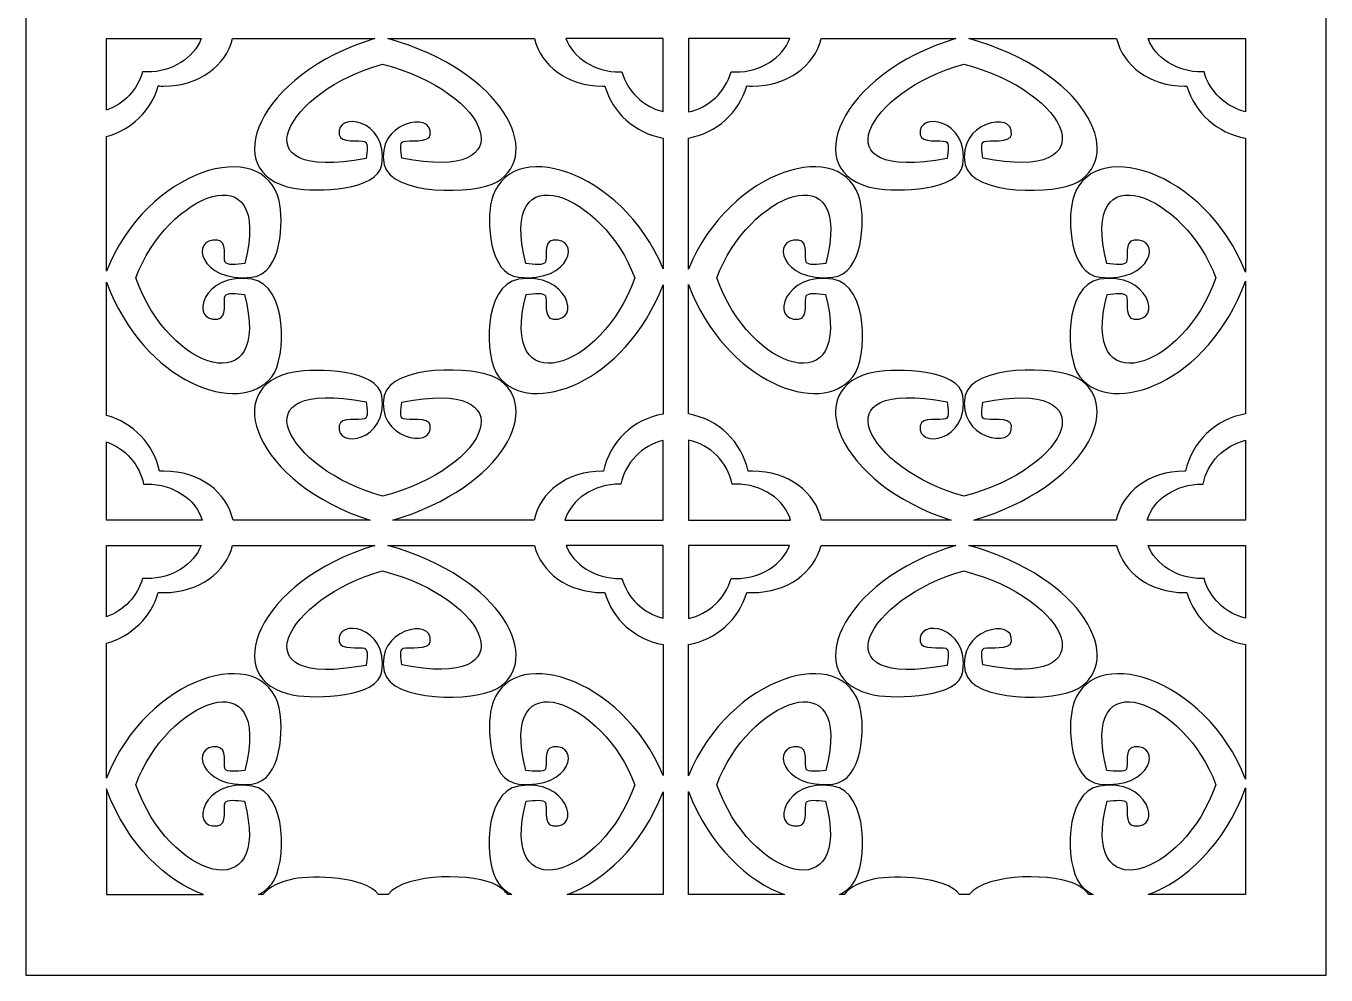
# Model space of a CAD drawing. Header units: centimetres. Extents: x 8.9 to 14.9, y -9 to 9.
# Drawn here: x 8.92 to 14.9, y -9 to -4.63 of the extents above; entities that cross this region are included whole.
import ezdxf

# ---------------------------------------------------------------- set-up
doc = ezdxf.new("R2010")
doc.units = ezdxf.units.CM
doc.header["$MEASUREMENT"] = 0
doc.layers.add('layer 1', color=7, linetype='Continuous')

msp = doc.modelspace()

# ---------------------------------------------------------------- linework, layer by layer
at = {"layer": 'layer 1', "color": 250, "lineweight": 30}
for points, knots in [([(8.91867, 9.00078), (8.91867, 9.00078), (14.89845, 9.00078), (14.89845, 9.00078), (14.89845, 9.00078), (14.89845, 9.00078), (14.89845, -9.00021), (14.89845, -9.00021), (14.89845, -9.00021), (14.89845, -9.00021), (8.91867, -9.00021), (8.91867, -9.00021), (8.91867, -9.00021), (8.91867, -9.00021), (8.91867, 9.00078), (8.91867, 9.00078)], [0, 0, 0, 0, 0.2, 0.2, 0.2, 0.2, 0.4, 0.4, 0.4, 0.4, 0.6, 0.6, 0.6, 0.6, 1, 1, 1, 1]), ([(9.5328, -6.68251), (9.53956, -6.68219), (9.54641, -6.68195), (9.55332, -6.68195), (9.55332, -6.68195), (9.71788, -6.68195), (9.84339, -6.77944), (9.87094, -6.90787), (9.87094, -6.90787), (9.87094, -6.90787), (10.50131, -6.90787), (10.50131, -6.90787), (10.50131, -6.90787), (9.97714, -6.74075), (9.80204, -6.2896), (10.15096, -6.22645), (10.15096, -6.22645), (10.25231, -6.20809), (10.53904, -6.21419), (10.55577, -6.33527), (10.55577, -6.33527), (10.58503, -6.54684), (10.34308, -6.58258), (10.35889, -6.47243), (10.35889, -6.47243), (10.36483, -6.43125), (10.45273, -6.45016), (10.4764, -6.44157), (10.4764, -6.44157), (10.494, -6.43518), (10.48768, -6.3965), (10.48324, -6.36306), (10.48324, -6.36306), (9.87617, -6.24945), (10.11691, -6.67723), (10.55913, -6.79739), (10.55913, -6.79739), (11.05612, -6.66956), (11.2271, -6.25031), (10.6468, -6.36488), (10.6468, -6.36488), (10.64243, -6.39794), (10.63668, -6.43534), (10.65396, -6.44157), (10.65396, -6.44157), (10.67759, -6.45016), (10.77258, -6.43125), (10.7785, -6.47243), (10.7785, -6.47243), (10.79488, -6.58722), (10.52307, -6.53001), (10.5667, -6.33399), (10.5667, -6.33399), (10.59794, -6.19397), (10.98122, -6.19483), (11.08532, -6.25631), (11.08532, -6.25631), (11.29622, -6.38082), (11.12438, -6.75324), (10.60633, -6.90787), (10.60633, -6.90787), (10.60633, -6.90787), (11.25568, -6.90787), (11.25568, -6.90787), (11.25568, -6.90787), (11.28264, -6.77944), (11.4057, -6.68195), (11.57032, -6.68195), (11.57032, -6.68195), (11.57196, -6.68195), (11.57359, -6.68197), (11.57518, -6.68202), (11.57518, -6.68202), (11.60292, -6.54805), (11.71222, -6.44281), (11.84936, -6.41927), (11.84936, -6.41927), (11.84936, -6.41927), (11.84936, -5.82524), (11.84936, -5.82524), (11.84936, -5.82524), (11.67296, -6.28078), (11.23853, -6.43266), (11.09394, -6.24877), (11.09394, -6.24877), (11.02306, -6.15864), (11.02198, -5.82652), (11.18369, -5.79947), (11.18369, -5.79947), (11.40989, -5.76169), (11.47588, -5.99715), (11.34343, -5.98294), (11.34343, -5.98294), (11.29587, -5.97783), (11.31772, -5.89558), (11.30785, -5.87511), (11.30785, -5.87511), (11.30059, -5.86013), (11.25744, -5.86511), (11.21931, -5.86891), (11.21931, -5.86891), (11.08704, -6.37162), (11.57097, -6.22351), (11.7185, -5.79295), (11.7185, -5.79295), (11.57978, -5.4098), (11.08608, -5.20126), (11.21717, -5.72716), (11.21717, -5.72716), (11.25581, -5.73105), (11.30046, -5.73649), (11.30785, -5.72125), (11.30785, -5.72125), (11.31772, -5.70074), (11.29587, -5.62456), (11.34343, -5.61948), (11.34343, -5.61948), (11.47055, -5.60575), (11.42935, -5.81541), (11.1851, -5.79005), (11.1851, -5.79005), (11.04536, -5.77554), (11.03836, -5.52711), (11.05951, -5.43928), (11.05951, -5.43928), (11.13278, -5.13523), (11.65919, -5.2905), (11.84936, -5.75095), (11.84936, -5.75095), (11.84936, -5.75095), (11.84936, -5.14957), (11.84936, -5.14957), (11.84936, -5.14957), (11.72039, -5.12741), (11.61612, -5.03295), (11.58106, -4.91039), (11.58106, -4.91039), (11.5775, -4.91046), (11.57391, -4.91058), (11.57032, -4.91058), (11.57032, -4.91058), (11.40893, -4.91058), (11.28748, -4.81686), (11.25737, -4.69222), (11.25737, -4.69222), (11.25737, -4.69222), (10.58258, -4.69222), (10.58258, -4.69222), (10.58258, -4.69222), (11.11911, -4.84237), (11.29941, -5.22435), (11.08532, -5.35074), (11.08532, -5.35074), (10.98122, -5.41222), (10.59794, -5.41309), (10.5667, -5.27299), (10.5667, -5.27299), (10.52307, -5.07704), (10.79488, -5.01983), (10.7785, -5.13463), (10.7785, -5.13463), (10.77258, -5.1758), (10.67759, -5.15689), (10.65396, -5.16549), (10.65396, -5.16549), (10.63668, -5.17171), (10.64243, -5.20911), (10.6468, -5.24217), (10.6468, -5.24217), (11.2271, -5.35674), (11.05612, -4.93749), (10.55913, -4.80966), (10.55913, -4.80966), (10.11691, -4.92982), (9.87617, -5.35754), (10.48324, -5.24399), (10.48324, -5.24399), (10.48768, -5.21052), (10.494, -5.17184), (10.4764, -5.16549), (10.4764, -5.16549), (10.45273, -5.15689), (10.36483, -5.1758), (10.35889, -5.13463), (10.35889, -5.13463), (10.34308, -5.02447), (10.58503, -5.06021), (10.55577, -5.27178), (10.55577, -5.27178), (10.53904, -5.39287), (10.25231, -5.39897), (10.15096, -5.3806), (10.15096, -5.3806), (9.79712, -5.31656), (9.98212, -4.85349), (10.52358, -4.69222), (10.52358, -4.69222), (10.52358, -4.69222), (9.86921, -4.69222), (9.86921, -4.69222), (9.86921, -4.69222), (9.83846, -4.81686), (9.71465, -4.91058), (9.55332, -4.91058), (9.55332, -4.91058), (9.54449, -4.91058), (9.53568, -4.91029), (9.527, -4.90973), (9.527, -4.90973), (9.49488, -5.02293), (9.40372, -5.11228), (9.28855, -5.143), (9.28855, -5.143), (9.28855, -5.143), (9.28855, -5.76268), (9.28855, -5.76268), (9.28855, -5.76268), (9.47453, -5.29316), (10.00932, -5.13262), (10.08321, -5.43928), (10.08321, -5.43928), (10.10442, -5.52711), (10.09736, -5.77554), (9.95762, -5.79002), (9.95762, -5.79002), (9.71338, -5.81541), (9.67217, -5.60575), (9.79929, -5.61948), (9.79929, -5.61948), (9.84685, -5.62456), (9.82501, -5.70074), (9.83487, -5.72125), (9.83487, -5.72125), (9.84228, -5.73649), (9.88694, -5.73105), (9.92556, -5.72719), (9.92556, -5.72719), (10.05667, -5.20126), (9.5629, -5.4098), (9.42421, -5.79295), (9.42421, -5.79295), (9.57175, -6.22351), (10.05568, -6.37162), (9.92342, -5.86891), (9.92342, -5.86891), (9.88528, -5.86511), (9.84212, -5.86013), (9.83487, -5.87511), (9.83487, -5.87511), (9.82501, -5.89558), (9.84685, -5.97786), (9.79929, -5.98294), (9.79929, -5.98294), (9.66684, -5.99715), (9.73283, -5.76169), (9.95906, -5.79947), (9.95906, -5.79947), (10.12075, -5.82652), (10.11975, -6.15861), (10.04878, -6.24877), (10.04878, -6.24877), (9.9028, -6.43435), (9.46176, -6.27805), (9.28855, -5.81279), (9.28855, -5.81279), (9.28855, -5.81279), (9.28855, -6.42582), (9.28855, -6.42582), (9.28855, -6.42582), (9.41158, -6.4586), (9.50729, -6.55825), (9.5328, -6.68251)], [0, 0, 0, 0, 0.0144928, 0.0144928, 0.0144928, 0.0144928, 0.0289855, 0.0289855, 0.0289855, 0.0289855, 0.0434783, 0.0434783, 0.0434783, 0.0434783, 0.057971, 0.057971, 0.057971, 0.057971, 0.0724638, 0.0724638, 0.0724638, 0.0724638, 0.0869565, 0.0869565, 0.0869565, 0.0869565, 0.1014493, 0.1014493, 0.1014493, 0.1014493, 0.115942, 0.115942, 0.115942, 0.115942, 0.1304348, 0.1304348, 0.1304348, 0.1304348, 0.1449275, 0.1449275, 0.1449275, 0.1449275, 0.1594203, 0.1594203, 0.1594203, 0.1594203, 0.173913, 0.173913, 0.173913, 0.173913, 0.1884058, 0.1884058, 0.1884058, 0.1884058, 0.2028986, 0.2028986, 0.2028986, 0.2028986, 0.2173913, 0.2173913, 0.2173913, 0.2173913, 0.2318841, 0.2318841, 0.2318841, 0.2318841, 0.2463768, 0.2463768, 0.2463768, 0.2463768, 0.2608696, 0.2608696, 0.2608696, 0.2608696, 0.2753623, 0.2753623, 0.2753623, 0.2753623, 0.2898551, 0.2898551, 0.2898551, 0.2898551, 0.3043478, 0.3043478, 0.3043478, 0.3043478, 0.3188406, 0.3188406, 0.3188406, 0.3188406, 0.3333333, 0.3333333, 0.3333333, 0.3333333, 0.3478261, 0.3478261, 0.3478261, 0.3478261, 0.3623188, 0.3623188, 0.3623188, 0.3623188, 0.3768116, 0.3768116, 0.3768116, 0.3768116, 0.3913043, 0.3913043, 0.3913043, 0.3913043, 0.4057971, 0.4057971, 0.4057971, 0.4057971, 0.4202899, 0.4202899, 0.4202899, 0.4202899, 0.4347826, 0.4347826, 0.4347826, 0.4347826, 0.4492754, 0.4492754, 0.4492754, 0.4492754, 0.4637681, 0.4637681, 0.4637681, 0.4637681, 0.4782609, 0.4782609, 0.4782609, 0.4782609, 0.4927536, 0.4927536, 0.4927536, 0.4927536, 0.5072464, 0.5072464, 0.5072464, 0.5072464, 0.5217391, 0.5217391, 0.5217391, 0.5217391, 0.5362319, 0.5362319, 0.5362319, 0.5362319, 0.5507246, 0.5507246, 0.5507246, 0.5507246, 0.5652174, 0.5652174, 0.5652174, 0.5652174, 0.5797101, 0.5797101, 0.5797101, 0.5797101, 0.5942029, 0.5942029, 0.5942029, 0.5942029, 0.6086957, 0.6086957, 0.6086957, 0.6086957, 0.6231884, 0.6231884, 0.6231884, 0.6231884, 0.6376812, 0.6376812, 0.6376812, 0.6376812, 0.6521739, 0.6521739, 0.6521739, 0.6521739, 0.6666667, 0.6666667, 0.6666667, 0.6666667, 0.6811594, 0.6811594, 0.6811594, 0.6811594, 0.6956522, 0.6956522, 0.6956522, 0.6956522, 0.7101449, 0.7101449, 0.7101449, 0.7101449, 0.7246377, 0.7246377, 0.7246377, 0.7246377, 0.7391304, 0.7391304, 0.7391304, 0.7391304, 0.7536232, 0.7536232, 0.7536232, 0.7536232, 0.7681159, 0.7681159, 0.7681159, 0.7681159, 0.7826087, 0.7826087, 0.7826087, 0.7826087, 0.7971014, 0.7971014, 0.7971014, 0.7971014, 0.8115942, 0.8115942, 0.8115942, 0.8115942, 0.826087, 0.826087, 0.826087, 0.826087, 0.8405797, 0.8405797, 0.8405797, 0.8405797, 0.8550725, 0.8550725, 0.8550725, 0.8550725, 0.8695652, 0.8695652, 0.8695652, 0.8695652, 0.884058, 0.884058, 0.884058, 0.884058, 0.8985507, 0.8985507, 0.8985507, 0.8985507, 0.9130435, 0.9130435, 0.9130435, 0.9130435, 0.9275362, 0.9275362, 0.9275362, 0.9275362, 0.942029, 0.942029, 0.942029, 0.942029, 0.9565217, 0.9565217, 0.9565217, 0.9565217, 0.9710145, 0.9710145, 0.9710145, 0.9710145, 1, 1, 1, 1]), ([(9.28855, -5.02139), (9.36908, -4.99364), (9.43191, -4.92752), (9.45502, -4.84516), (9.45502, -4.84516), (9.46169, -4.8456), (9.46847, -4.84583), (9.47525, -4.84583), (9.47525, -4.84583), (9.59234, -4.84583), (9.69183, -4.78096), (9.72465, -4.69222), (9.72465, -4.69222), (9.72465, -4.69222), (9.28855, -4.69222), (9.28855, -4.69222), (9.28855, -4.69222), (9.28855, -4.69222), (9.28855, -5.02139), (9.28855, -5.02139)], [0, 0, 0, 0, 0.1666667, 0.1666667, 0.1666667, 0.1666667, 0.3333333, 0.3333333, 0.3333333, 0.3333333, 0.5, 0.5, 0.5, 0.5, 0.6666667, 0.6666667, 0.6666667, 0.6666667, 1, 1, 1, 1]), ([(11.84936, -5.02819), (11.75798, -5.00598), (11.68523, -4.93555), (11.6598, -4.84567), (11.6598, -4.84567), (11.65706, -4.84574), (11.6543, -4.84583), (11.65153, -4.84583), (11.65153, -4.84583), (11.53441, -4.84583), (11.43491, -4.78096), (11.40208, -4.69222), (11.40208, -4.69222), (11.40208, -4.69222), (11.84936, -4.69222), (11.84936, -4.69222), (11.84936, -4.69222), (11.84936, -4.69222), (11.84936, -5.02819), (11.84936, -5.02819)], [0, 0, 0, 0, 0.1666667, 0.1666667, 0.1666667, 0.1666667, 0.3333333, 0.3333333, 0.3333333, 0.3333333, 0.5, 0.5, 0.5, 0.5, 0.6666667, 0.6666667, 0.6666667, 0.6666667, 1, 1, 1, 1]), ([(14.52857, -5.14983), (14.3989, -5.12815), (14.29396, -5.03342), (14.25876, -4.91039), (14.25876, -4.91039), (14.2552, -4.91046), (14.25161, -4.91058), (14.24803, -4.91058), (14.24803, -4.91058), (14.08663, -4.91058), (13.96518, -4.81686), (13.93508, -4.69222), (13.93508, -4.69222), (13.93508, -4.69222), (13.25526, -4.69222), (13.25526, -4.69222), (13.25526, -4.69222), (13.7918, -4.84237), (13.9721, -5.22435), (13.758, -5.35074), (13.758, -5.35074), (13.65391, -5.41222), (13.27062, -5.41309), (13.23939, -5.27299), (13.23939, -5.27299), (13.19575, -5.07704), (13.46757, -5.01983), (13.45118, -5.13463), (13.45118, -5.13463), (13.44527, -5.1758), (13.35028, -5.15689), (13.32664, -5.16549), (13.32664, -5.16549), (13.30937, -5.17171), (13.31512, -5.20911), (13.31949, -5.24217), (13.31949, -5.24217), (13.89978, -5.35674), (13.72881, -4.93749), (13.23182, -4.80966), (13.23182, -4.80966), (12.7896, -4.92982), (12.54886, -5.35754), (13.15592, -5.24399), (13.15592, -5.24399), (13.16036, -5.21052), (13.16669, -5.17184), (13.14909, -5.16549), (13.14909, -5.16549), (13.12542, -5.15689), (13.03752, -5.1758), (13.03158, -5.13463), (13.03158, -5.13463), (13.01577, -5.02447), (13.25772, -5.06021), (13.22846, -5.27178), (13.22846, -5.27178), (13.21172, -5.39287), (12.92499, -5.39897), (12.82365, -5.3806), (12.82365, -5.3806), (12.46981, -5.31656), (12.65481, -4.85349), (13.19626, -4.69222), (13.19626, -4.69222), (13.19626, -4.69222), (12.57634, -4.69222), (12.57634, -4.69222), (12.57634, -4.69222), (12.54559, -4.81686), (12.42179, -4.91058), (12.26045, -4.91058), (12.26045, -4.91058), (12.25162, -4.91058), (12.24282, -4.91029), (12.23413, -4.90973), (12.23413, -4.90973), (12.19925, -5.0327), (12.0947, -5.12753), (11.96537, -5.14962), (11.96537, -5.14962), (11.96537, -5.14962), (11.96537, -5.75236), (11.96537, -5.75236), (11.96537, -5.75236), (12.15504, -5.29082), (12.68257, -5.13488), (12.7559, -5.43928), (12.7559, -5.43928), (12.77711, -5.52711), (12.77005, -5.77554), (12.63031, -5.79002), (12.63031, -5.79002), (12.38606, -5.81541), (12.34486, -5.60575), (12.47198, -5.61948), (12.47198, -5.61948), (12.51954, -5.62456), (12.49769, -5.70074), (12.50756, -5.72125), (12.50756, -5.72125), (12.51497, -5.73649), (12.55963, -5.73105), (12.59824, -5.72719), (12.59824, -5.72719), (12.72936, -5.20126), (12.23559, -5.4098), (12.0969, -5.79295), (12.0969, -5.79295), (12.24443, -6.22351), (12.72836, -6.37162), (12.5961, -5.86891), (12.5961, -5.86891), (12.55797, -5.86511), (12.51481, -5.86013), (12.50756, -5.87511), (12.50756, -5.87511), (12.49769, -5.89558), (12.51954, -5.97786), (12.47198, -5.98294), (12.47198, -5.98294), (12.33952, -5.99715), (12.40551, -5.76169), (12.63174, -5.79947), (12.63174, -5.79947), (12.79343, -5.82652), (12.79244, -6.15861), (12.72147, -6.24877), (12.72147, -6.24877), (12.57665, -6.43288), (12.1414, -6.28043), (11.96537, -5.82374), (11.96537, -5.82374), (11.96537, -5.82374), (11.96537, -6.41922), (11.96537, -6.41922), (11.96537, -6.41922), (12.10281, -6.44268), (12.21236, -6.54822), (12.23994, -6.68251), (12.23994, -6.68251), (12.24669, -6.68219), (12.25355, -6.68195), (12.26045, -6.68195), (12.26045, -6.68195), (12.42501, -6.68195), (12.55053, -6.77944), (12.57807, -6.90787), (12.57807, -6.90787), (12.57807, -6.90787), (13.174, -6.90787), (13.174, -6.90787), (13.174, -6.90787), (12.64983, -6.74075), (12.47473, -6.2896), (12.82365, -6.22645), (12.82365, -6.22645), (12.92499, -6.20809), (13.21172, -6.21419), (13.22846, -6.33527), (13.22846, -6.33527), (13.25772, -6.54684), (13.01577, -6.58258), (13.03158, -6.47243), (13.03158, -6.47243), (13.03752, -6.43125), (13.12542, -6.45016), (13.14909, -6.44157), (13.14909, -6.44157), (13.16669, -6.43518), (13.16036, -6.3965), (13.15592, -6.36306), (13.15592, -6.36306), (12.54886, -6.24945), (12.7896, -6.67723), (13.23182, -6.79739), (13.23182, -6.79739), (13.72881, -6.66956), (13.89978, -6.25031), (13.31949, -6.36488), (13.31949, -6.36488), (13.31512, -6.39794), (13.30937, -6.43534), (13.32664, -6.44157), (13.32664, -6.44157), (13.35028, -6.45016), (13.44527, -6.43125), (13.45118, -6.47243), (13.45118, -6.47243), (13.46757, -6.58722), (13.19575, -6.53001), (13.23939, -6.33399), (13.23939, -6.33399), (13.27062, -6.19397), (13.65391, -6.19483), (13.758, -6.25631), (13.758, -6.25631), (13.9689, -6.38082), (13.79707, -6.75324), (13.27902, -6.90787), (13.27902, -6.90787), (13.27902, -6.90787), (13.93338, -6.90787), (13.93338, -6.90787), (13.93338, -6.90787), (13.96034, -6.77944), (14.0834, -6.68195), (14.24803, -6.68195), (14.24803, -6.68195), (14.24966, -6.68195), (14.2513, -6.68197), (14.25288, -6.68202), (14.25288, -6.68202), (14.28072, -6.54757), (14.39072, -6.44206), (14.52857, -6.41902), (14.52857, -6.41902), (14.52857, -6.41902), (14.52857, -5.80822), (14.52857, -5.80822), (14.52857, -5.80822), (14.35655, -6.27703), (13.91303, -6.43493), (13.76663, -6.24877), (13.76663, -6.24877), (13.69575, -6.15864), (13.69466, -5.82652), (13.85638, -5.79947), (13.85638, -5.79947), (14.08258, -5.76169), (14.14857, -5.99715), (14.01611, -5.98294), (14.01611, -5.98294), (13.96856, -5.97783), (13.9904, -5.89558), (13.98053, -5.87511), (13.98053, -5.87511), (13.97328, -5.86013), (13.93013, -5.86511), (13.89199, -5.86891), (13.89199, -5.86891), (13.75972, -6.37162), (14.24365, -6.22351), (14.39119, -5.79295), (14.39119, -5.79295), (14.25247, -5.4098), (13.75877, -5.20126), (13.88985, -5.72716), (13.88985, -5.72716), (13.9285, -5.73105), (13.97315, -5.73649), (13.98053, -5.72125), (13.98053, -5.72125), (13.9904, -5.70074), (13.96856, -5.62456), (14.01611, -5.61948), (14.01611, -5.61948), (14.14324, -5.60575), (14.10203, -5.81541), (13.85778, -5.79005), (13.85778, -5.79005), (13.71804, -5.77554), (13.71105, -5.52711), (13.73219, -5.43928), (13.73219, -5.43928), (13.80631, -5.13173), (14.34418, -5.29417), (14.52857, -5.76706), (14.52857, -5.76706), (14.52857, -5.76706), (14.52857, -5.14983), (14.52857, -5.14983)], [0, 0, 0, 0, 0.0144928, 0.0144928, 0.0144928, 0.0144928, 0.0289855, 0.0289855, 0.0289855, 0.0289855, 0.0434783, 0.0434783, 0.0434783, 0.0434783, 0.057971, 0.057971, 0.057971, 0.057971, 0.0724638, 0.0724638, 0.0724638, 0.0724638, 0.0869565, 0.0869565, 0.0869565, 0.0869565, 0.1014493, 0.1014493, 0.1014493, 0.1014493, 0.115942, 0.115942, 0.115942, 0.115942, 0.1304348, 0.1304348, 0.1304348, 0.1304348, 0.1449275, 0.1449275, 0.1449275, 0.1449275, 0.1594203, 0.1594203, 0.1594203, 0.1594203, 0.173913, 0.173913, 0.173913, 0.173913, 0.1884058, 0.1884058, 0.1884058, 0.1884058, 0.2028986, 0.2028986, 0.2028986, 0.2028986, 0.2173913, 0.2173913, 0.2173913, 0.2173913, 0.2318841, 0.2318841, 0.2318841, 0.2318841, 0.2463768, 0.2463768, 0.2463768, 0.2463768, 0.2608696, 0.2608696, 0.2608696, 0.2608696, 0.2753623, 0.2753623, 0.2753623, 0.2753623, 0.2898551, 0.2898551, 0.2898551, 0.2898551, 0.3043478, 0.3043478, 0.3043478, 0.3043478, 0.3188406, 0.3188406, 0.3188406, 0.3188406, 0.3333333, 0.3333333, 0.3333333, 0.3333333, 0.3478261, 0.3478261, 0.3478261, 0.3478261, 0.3623188, 0.3623188, 0.3623188, 0.3623188, 0.3768116, 0.3768116, 0.3768116, 0.3768116, 0.3913043, 0.3913043, 0.3913043, 0.3913043, 0.4057971, 0.4057971, 0.4057971, 0.4057971, 0.4202899, 0.4202899, 0.4202899, 0.4202899, 0.4347826, 0.4347826, 0.4347826, 0.4347826, 0.4492754, 0.4492754, 0.4492754, 0.4492754, 0.4637681, 0.4637681, 0.4637681, 0.4637681, 0.4782609, 0.4782609, 0.4782609, 0.4782609, 0.4927536, 0.4927536, 0.4927536, 0.4927536, 0.5072464, 0.5072464, 0.5072464, 0.5072464, 0.5217391, 0.5217391, 0.5217391, 0.5217391, 0.5362319, 0.5362319, 0.5362319, 0.5362319, 0.5507246, 0.5507246, 0.5507246, 0.5507246, 0.5652174, 0.5652174, 0.5652174, 0.5652174, 0.5797101, 0.5797101, 0.5797101, 0.5797101, 0.5942029, 0.5942029, 0.5942029, 0.5942029, 0.6086957, 0.6086957, 0.6086957, 0.6086957, 0.6231884, 0.6231884, 0.6231884, 0.6231884, 0.6376812, 0.6376812, 0.6376812, 0.6376812, 0.6521739, 0.6521739, 0.6521739, 0.6521739, 0.6666667, 0.6666667, 0.6666667, 0.6666667, 0.6811594, 0.6811594, 0.6811594, 0.6811594, 0.6956522, 0.6956522, 0.6956522, 0.6956522, 0.7101449, 0.7101449, 0.7101449, 0.7101449, 0.7246377, 0.7246377, 0.7246377, 0.7246377, 0.7391304, 0.7391304, 0.7391304, 0.7391304, 0.7536232, 0.7536232, 0.7536232, 0.7536232, 0.7681159, 0.7681159, 0.7681159, 0.7681159, 0.7826087, 0.7826087, 0.7826087, 0.7826087, 0.7971014, 0.7971014, 0.7971014, 0.7971014, 0.8115942, 0.8115942, 0.8115942, 0.8115942, 0.826087, 0.826087, 0.826087, 0.826087, 0.8405797, 0.8405797, 0.8405797, 0.8405797, 0.8550725, 0.8550725, 0.8550725, 0.8550725, 0.8695652, 0.8695652, 0.8695652, 0.8695652, 0.884058, 0.884058, 0.884058, 0.884058, 0.8985507, 0.8985507, 0.8985507, 0.8985507, 0.9130435, 0.9130435, 0.9130435, 0.9130435, 0.9275362, 0.9275362, 0.9275362, 0.9275362, 0.942029, 0.942029, 0.942029, 0.942029, 0.9565217, 0.9565217, 0.9565217, 0.9565217, 0.9710145, 0.9710145, 0.9710145, 0.9710145, 1, 1, 1, 1]), ([(12.43179, -4.69222), (12.39896, -4.78096), (12.29948, -4.84583), (12.18239, -4.84583), (12.18239, -4.84583), (12.17561, -4.84583), (12.16883, -4.8456), (12.16216, -4.84516), (12.16216, -4.84516), (12.13622, -4.9376), (12.06024, -5.00958), (11.96537, -5.02982), (11.96537, -5.02982), (11.96537, -5.02982), (11.96537, -4.69222), (11.96537, -4.69222), (11.96537, -4.69222), (11.96537, -4.69222), (12.43179, -4.69222), (12.43179, -4.69222)], [0, 0, 0, 0, 0.1666667, 0.1666667, 0.1666667, 0.1666667, 0.3333333, 0.3333333, 0.3333333, 0.3333333, 0.5, 0.5, 0.5, 0.5, 0.6666667, 0.6666667, 0.6666667, 0.6666667, 1, 1, 1, 1]), ([(14.52857, -4.69222), (14.52857, -4.69222), (14.07979, -4.69222), (14.07979, -4.69222), (14.07979, -4.69222), (14.11262, -4.78096), (14.21211, -4.84583), (14.32924, -4.84583), (14.32924, -4.84583), (14.332, -4.84583), (14.33476, -4.84574), (14.3375, -4.84567), (14.3375, -4.84567), (14.36307, -4.93604), (14.43648, -5.00676), (14.52857, -5.02855), (14.52857, -5.02855), (14.52857, -5.02855), (14.52857, -4.69222), (14.52857, -4.69222)], [0, 0, 0, 0, 0.1666667, 0.1666667, 0.1666667, 0.1666667, 0.3333333, 0.3333333, 0.3333333, 0.3333333, 0.5, 0.5, 0.5, 0.5, 0.6666667, 0.6666667, 0.6666667, 0.6666667, 1, 1, 1, 1]), ([(9.28855, -6.90787), (9.28855, -6.90787), (9.72887, -6.90787), (9.72887, -6.90787), (9.72887, -6.90787), (9.70123, -6.81261), (9.5979, -6.74143), (9.47525, -6.74143), (9.47525, -6.74143), (9.46995, -6.74143), (9.46468, -6.74162), (9.45947, -6.74187), (9.45947, -6.74187), (9.44103, -6.65109), (9.37495, -6.57719), (9.28855, -6.54743), (9.28855, -6.54743), (9.28855, -6.54743), (9.28855, -6.90787), (9.28855, -6.90787)], [0, 0, 0, 0, 0.1666667, 0.1666667, 0.1666667, 0.1666667, 0.3333333, 0.3333333, 0.3333333, 0.3333333, 0.5, 0.5, 0.5, 0.5, 0.6666667, 0.6666667, 0.6666667, 0.6666667, 1, 1, 1, 1]), ([(11.39787, -6.90787), (11.42551, -6.81261), (11.52885, -6.74143), (11.65153, -6.74143), (11.65153, -6.74143), (11.65279, -6.74143), (11.65405, -6.74145), (11.65528, -6.74148), (11.65528, -6.74148), (11.67547, -6.64291), (11.75183, -6.56432), (11.84936, -6.54064), (11.84936, -6.54064), (11.84936, -6.54064), (11.84936, -6.90787), (11.84936, -6.90787), (11.84936, -6.90787), (11.84936, -6.90787), (11.39787, -6.90787), (11.39787, -6.90787)], [0, 0, 0, 0, 0.1666667, 0.1666667, 0.1666667, 0.1666667, 0.3333333, 0.3333333, 0.3333333, 0.3333333, 0.5, 0.5, 0.5, 0.5, 0.6666667, 0.6666667, 0.6666667, 0.6666667, 1, 1, 1, 1]), ([(12.16661, -6.74187), (12.17182, -6.74162), (12.17709, -6.74143), (12.18239, -6.74143), (12.18239, -6.74143), (12.30504, -6.74143), (12.40836, -6.81261), (12.436, -6.90787), (12.436, -6.90787), (12.436, -6.90787), (11.96537, -6.90787), (11.96537, -6.90787), (11.96537, -6.90787), (11.96537, -6.90787), (11.96537, -6.53902), (11.96537, -6.53902), (11.96537, -6.53902), (12.06639, -6.56056), (12.14607, -6.64074), (12.16661, -6.74187)], [0, 0, 0, 0, 0.1666667, 0.1666667, 0.1666667, 0.1666667, 0.3333333, 0.3333333, 0.3333333, 0.3333333, 0.5, 0.5, 0.5, 0.5, 0.6666667, 0.6666667, 0.6666667, 0.6666667, 1, 1, 1, 1]), ([(14.52857, -6.54028), (14.43032, -6.56352), (14.35327, -6.6424), (14.33298, -6.74148), (14.33298, -6.74148), (14.33175, -6.74145), (14.33049, -6.74143), (14.32924, -6.74143), (14.32924, -6.74143), (14.20655, -6.74143), (14.10321, -6.81261), (14.07557, -6.90787), (14.07557, -6.90787), (14.07557, -6.90787), (14.52857, -6.90787), (14.52857, -6.90787), (14.52857, -6.90787), (14.52857, -6.90787), (14.52857, -6.54028), (14.52857, -6.54028)], [0, 0, 0, 0, 0.1666667, 0.1666667, 0.1666667, 0.1666667, 0.3333333, 0.3333333, 0.3333333, 0.3333333, 0.5, 0.5, 0.5, 0.5, 0.6666667, 0.6666667, 0.6666667, 0.6666667, 1, 1, 1, 1]), ([(11.15411, -8.63033), (11.13082, -8.61804), (11.11047, -8.60146), (11.09394, -8.58044), (11.09394, -8.58044), (11.02306, -8.4903), (11.02198, -8.15818), (11.18369, -8.13113), (11.18369, -8.13113), (11.40989, -8.09334), (11.47588, -8.32881), (11.34343, -8.3146), (11.34343, -8.3146), (11.29587, -8.30948), (11.31772, -8.22724), (11.30785, -8.20676), (11.30785, -8.20676), (11.30059, -8.19178), (11.25744, -8.19677), (11.21931, -8.20056), (11.21931, -8.20056), (11.08704, -8.70328), (11.57097, -8.55517), (11.7185, -8.12461), (11.7185, -8.12461), (11.57978, -7.74145), (11.08608, -7.53292), (11.21717, -8.05881), (11.21717, -8.05881), (11.25581, -8.06271), (11.30046, -8.06814), (11.30785, -8.0529), (11.30785, -8.0529), (11.31772, -8.0324), (11.29587, -7.95622), (11.34343, -7.95114), (11.34343, -7.95114), (11.47055, -7.93741), (11.42935, -8.14707), (11.1851, -8.1217), (11.1851, -8.1217), (11.04536, -8.1072), (11.03836, -7.85877), (11.05951, -7.77094), (11.05951, -7.77094), (11.13278, -7.46689), (11.65919, -7.62215), (11.84936, -8.08261), (11.84936, -8.08261), (11.84936, -8.08261), (11.84936, -7.47982), (11.84936, -7.47982), (11.84936, -7.47982), (11.72039, -7.45766), (11.61612, -7.3632), (11.58106, -7.24064), (11.58106, -7.24064), (11.5775, -7.24071), (11.57391, -7.24083), (11.57032, -7.24083), (11.57032, -7.24083), (11.40953, -7.24083), (11.28838, -7.14782), (11.2577, -7.02388), (11.2577, -7.02388), (11.2577, -7.02388), (10.58258, -7.02388), (10.58258, -7.02388), (10.58258, -7.02388), (11.11911, -7.17403), (11.29941, -7.55601), (11.08532, -7.6824), (11.08532, -7.6824), (10.98122, -7.74388), (10.59794, -7.74474), (10.5667, -7.60465), (10.5667, -7.60465), (10.52307, -7.4087), (10.79488, -7.35149), (10.7785, -7.46628), (10.7785, -7.46628), (10.77258, -7.50746), (10.67759, -7.48855), (10.65396, -7.49714), (10.65396, -7.49714), (10.63668, -7.50337), (10.64243, -7.54077), (10.6468, -7.57383), (10.6468, -7.57383), (11.2271, -7.6884), (11.05612, -7.26915), (10.55913, -7.14132), (10.55913, -7.14132), (10.11691, -7.26148), (9.87617, -7.6892), (10.48324, -7.57565), (10.48324, -7.57565), (10.48768, -7.54218), (10.494, -7.5035), (10.4764, -7.49714), (10.4764, -7.49714), (10.45273, -7.48855), (10.36483, -7.50746), (10.35889, -7.46628), (10.35889, -7.46628), (10.34308, -7.35612), (10.58503, -7.39187), (10.55577, -7.60344), (10.55577, -7.60344), (10.53904, -7.72452), (10.25231, -7.73063), (10.15096, -7.71226), (10.15096, -7.71226), (9.79712, -7.64822), (9.98212, -7.18515), (10.52358, -7.02388), (10.52358, -7.02388), (10.52358, -7.02388), (9.86887, -7.02388), (9.86887, -7.02388), (9.86887, -7.02388), (9.83754, -7.14782), (9.71405, -7.24083), (9.55332, -7.24083), (9.55332, -7.24083), (9.54449, -7.24083), (9.53568, -7.24054), (9.527, -7.23998), (9.527, -7.23998), (9.49488, -7.35319), (9.40372, -7.44254), (9.28855, -7.47325), (9.28855, -7.47325), (9.28855, -7.47325), (9.28855, -8.09434), (9.28855, -8.09434), (9.28855, -8.09434), (9.47453, -7.62482), (10.00932, -7.46428), (10.08321, -7.77094), (10.08321, -7.77094), (10.10442, -7.85877), (10.09736, -8.1072), (9.95762, -8.12167), (9.95762, -8.12167), (9.71338, -8.14707), (9.67217, -7.93741), (9.79929, -7.95114), (9.79929, -7.95114), (9.84685, -7.95622), (9.82501, -8.0324), (9.83487, -8.0529), (9.83487, -8.0529), (9.84228, -8.06814), (9.88694, -8.06271), (9.92556, -8.05885), (9.92556, -8.05885), (10.05667, -7.53292), (9.5629, -7.74145), (9.42421, -8.12461), (9.42421, -8.12461), (9.57175, -8.55517), (10.05568, -8.70328), (9.92342, -8.20056), (9.92342, -8.20056), (9.88528, -8.19677), (9.84212, -8.19178), (9.83487, -8.20676), (9.83487, -8.20676), (9.82501, -8.22724), (9.84685, -8.30952), (9.79929, -8.3146), (9.79929, -8.3146), (9.66684, -8.32881), (9.73283, -8.09334), (9.95906, -8.13113), (9.95906, -8.13113), (10.12075, -8.15818), (10.11975, -8.49026), (10.04878, -8.58044), (10.04878, -8.58044), (10.03226, -8.60144), (10.01193, -8.61804), (9.98866, -8.63033), (9.98866, -8.63033), (9.98866, -8.63033), (10.00866, -8.63033), (10.00866, -8.63033), (10.00866, -8.63033), (10.03838, -8.59554), (10.08541, -8.56997), (10.15096, -8.55811), (10.15096, -8.55811), (10.24091, -8.54181), (10.47688, -8.54479), (10.54051, -8.63033), (10.54051, -8.63033), (10.54051, -8.63033), (10.58393, -8.63033), (10.58393, -8.63033), (10.58393, -8.63033), (10.66651, -8.52631), (10.99086, -8.53218), (11.08532, -8.58797), (11.08532, -8.58797), (11.10558, -8.59994), (11.1223, -8.6142), (11.13553, -8.63033), (11.13553, -8.63033), (11.13553, -8.63033), (11.15411, -8.63033), (11.15411, -8.63033)], [0, 0, 0, 0, 0.0185185, 0.0185185, 0.0185185, 0.0185185, 0.037037, 0.037037, 0.037037, 0.037037, 0.0555556, 0.0555556, 0.0555556, 0.0555556, 0.0740741, 0.0740741, 0.0740741, 0.0740741, 0.0925926, 0.0925926, 0.0925926, 0.0925926, 0.1111111, 0.1111111, 0.1111111, 0.1111111, 0.1296296, 0.1296296, 0.1296296, 0.1296296, 0.1481481, 0.1481481, 0.1481481, 0.1481481, 0.1666667, 0.1666667, 0.1666667, 0.1666667, 0.1851852, 0.1851852, 0.1851852, 0.1851852, 0.2037037, 0.2037037, 0.2037037, 0.2037037, 0.2222222, 0.2222222, 0.2222222, 0.2222222, 0.2407407, 0.2407407, 0.2407407, 0.2407407, 0.2592593, 0.2592593, 0.2592593, 0.2592593, 0.2777778, 0.2777778, 0.2777778, 0.2777778, 0.2962963, 0.2962963, 0.2962963, 0.2962963, 0.3148148, 0.3148148, 0.3148148, 0.3148148, 0.3333333, 0.3333333, 0.3333333, 0.3333333, 0.3518519, 0.3518519, 0.3518519, 0.3518519, 0.3703704, 0.3703704, 0.3703704, 0.3703704, 0.3888889, 0.3888889, 0.3888889, 0.3888889, 0.4074074, 0.4074074, 0.4074074, 0.4074074, 0.4259259, 0.4259259, 0.4259259, 0.4259259, 0.4444444, 0.4444444, 0.4444444, 0.4444444, 0.462963, 0.462963, 0.462963, 0.462963, 0.4814815, 0.4814815, 0.4814815, 0.4814815, 0.5, 0.5, 0.5, 0.5, 0.5185185, 0.5185185, 0.5185185, 0.5185185, 0.537037, 0.537037, 0.537037, 0.537037, 0.5555556, 0.5555556, 0.5555556, 0.5555556, 0.5740741, 0.5740741, 0.5740741, 0.5740741, 0.5925926, 0.5925926, 0.5925926, 0.5925926, 0.6111111, 0.6111111, 0.6111111, 0.6111111, 0.6296296, 0.6296296, 0.6296296, 0.6296296, 0.6481481, 0.6481481, 0.6481481, 0.6481481, 0.6666667, 0.6666667, 0.6666667, 0.6666667, 0.6851852, 0.6851852, 0.6851852, 0.6851852, 0.7037037, 0.7037037, 0.7037037, 0.7037037, 0.7222222, 0.7222222, 0.7222222, 0.7222222, 0.7407407, 0.7407407, 0.7407407, 0.7407407, 0.7592593, 0.7592593, 0.7592593, 0.7592593, 0.7777778, 0.7777778, 0.7777778, 0.7777778, 0.7962963, 0.7962963, 0.7962963, 0.7962963, 0.8148148, 0.8148148, 0.8148148, 0.8148148, 0.8333333, 0.8333333, 0.8333333, 0.8333333, 0.8518519, 0.8518519, 0.8518519, 0.8518519, 0.8703704, 0.8703704, 0.8703704, 0.8703704, 0.8888889, 0.8888889, 0.8888889, 0.8888889, 0.9074074, 0.9074074, 0.9074074, 0.9074074, 0.9259259, 0.9259259, 0.9259259, 0.9259259, 0.9444444, 0.9444444, 0.9444444, 0.9444444, 0.962963, 0.962963, 0.962963, 0.962963, 1, 1, 1, 1]), ([(9.28855, -7.35165), (9.36908, -7.3239), (9.43191, -7.25778), (9.45502, -7.17542), (9.45502, -7.17542), (9.46169, -7.17586), (9.46847, -7.17609), (9.47525, -7.17609), (9.47525, -7.17609), (9.59172, -7.17609), (9.69078, -7.1119), (9.72413, -7.02388), (9.72413, -7.02388), (9.72413, -7.02388), (9.28855, -7.02388), (9.28855, -7.02388), (9.28855, -7.02388), (9.28855, -7.02388), (9.28855, -7.35165), (9.28855, -7.35165)], [0, 0, 0, 0, 0.1666667, 0.1666667, 0.1666667, 0.1666667, 0.3333333, 0.3333333, 0.3333333, 0.3333333, 0.5, 0.5, 0.5, 0.5, 0.6666667, 0.6666667, 0.6666667, 0.6666667, 1, 1, 1, 1]), ([(11.84936, -7.35844), (11.75798, -7.33624), (11.68523, -7.2658), (11.6598, -7.17592), (11.6598, -7.17592), (11.65706, -7.17599), (11.6543, -7.17609), (11.65153, -7.17609), (11.65153, -7.17609), (11.53503, -7.17609), (11.43596, -7.1119), (11.40261, -7.02388), (11.40261, -7.02388), (11.40261, -7.02388), (11.84936, -7.02388), (11.84936, -7.02388), (11.84936, -7.02388), (11.84936, -7.02388), (11.84936, -7.35844), (11.84936, -7.35844)], [0, 0, 0, 0, 0.1666667, 0.1666667, 0.1666667, 0.1666667, 0.3333333, 0.3333333, 0.3333333, 0.3333333, 0.5, 0.5, 0.5, 0.5, 0.6666667, 0.6666667, 0.6666667, 0.6666667, 1, 1, 1, 1]), ([(14.52857, -7.48008), (14.3989, -7.4584), (14.29396, -7.36368), (14.25876, -7.24064), (14.25876, -7.24064), (14.2552, -7.24071), (14.25161, -7.24083), (14.24803, -7.24083), (14.24803, -7.24083), (14.08724, -7.24083), (13.96608, -7.14782), (13.93541, -7.02388), (13.93541, -7.02388), (13.93541, -7.02388), (13.25526, -7.02388), (13.25526, -7.02388), (13.25526, -7.02388), (13.7918, -7.17403), (13.9721, -7.55601), (13.758, -7.6824), (13.758, -7.6824), (13.65391, -7.74388), (13.27062, -7.74474), (13.23939, -7.60465), (13.23939, -7.60465), (13.19575, -7.4087), (13.46757, -7.35149), (13.45118, -7.46628), (13.45118, -7.46628), (13.44527, -7.50746), (13.35028, -7.48855), (13.32664, -7.49714), (13.32664, -7.49714), (13.30937, -7.50337), (13.31512, -7.54077), (13.31949, -7.57383), (13.31949, -7.57383), (13.89978, -7.6884), (13.72881, -7.26915), (13.23182, -7.14132), (13.23182, -7.14132), (12.7896, -7.26148), (12.54886, -7.6892), (13.15592, -7.57565), (13.15592, -7.57565), (13.16036, -7.54218), (13.16669, -7.5035), (13.14909, -7.49714), (13.14909, -7.49714), (13.12542, -7.48855), (13.03752, -7.50746), (13.03158, -7.46628), (13.03158, -7.46628), (13.01577, -7.35612), (13.25772, -7.39187), (13.22846, -7.60344), (13.22846, -7.60344), (13.21172, -7.72452), (12.92499, -7.73063), (12.82365, -7.71226), (12.82365, -7.71226), (12.46981, -7.64822), (12.65481, -7.18515), (13.19626, -7.02388), (13.19626, -7.02388), (13.19626, -7.02388), (12.576, -7.02388), (12.576, -7.02388), (12.576, -7.02388), (12.54467, -7.14782), (12.42118, -7.24083), (12.26045, -7.24083), (12.26045, -7.24083), (12.25162, -7.24083), (12.24282, -7.24054), (12.23413, -7.23998), (12.23413, -7.23998), (12.19925, -7.36296), (12.0947, -7.45779), (11.96537, -7.47988), (11.96537, -7.47988), (11.96537, -7.47988), (11.96537, -8.08401), (11.96537, -8.08401), (11.96537, -8.08401), (12.15504, -7.62248), (12.68257, -7.46654), (12.7559, -7.77094), (12.7559, -7.77094), (12.77711, -7.85877), (12.77005, -8.1072), (12.63031, -8.12167), (12.63031, -8.12167), (12.38606, -8.14707), (12.34486, -7.93741), (12.47198, -7.95114), (12.47198, -7.95114), (12.51954, -7.95622), (12.49769, -8.0324), (12.50756, -8.0529), (12.50756, -8.0529), (12.51497, -8.06814), (12.55963, -8.06271), (12.59824, -8.05885), (12.59824, -8.05885), (12.72936, -7.53292), (12.23559, -7.74145), (12.0969, -8.12461), (12.0969, -8.12461), (12.24443, -8.55517), (12.72836, -8.70328), (12.5961, -8.20056), (12.5961, -8.20056), (12.55797, -8.19677), (12.51481, -8.19178), (12.50756, -8.20676), (12.50756, -8.20676), (12.49769, -8.22724), (12.51954, -8.30952), (12.47198, -8.3146), (12.47198, -8.3146), (12.33952, -8.32881), (12.40551, -8.09334), (12.63174, -8.13113), (12.63174, -8.13113), (12.79343, -8.15818), (12.79244, -8.49026), (12.72147, -8.58044), (12.72147, -8.58044), (12.70493, -8.60146), (12.68457, -8.61804), (12.66128, -8.63033), (12.66128, -8.63033), (12.66128, -8.63033), (12.68134, -8.63033), (12.68134, -8.63033), (12.68134, -8.63033), (12.71106, -8.59554), (12.7581, -8.56997), (12.82365, -8.55811), (12.82365, -8.55811), (12.9136, -8.54181), (13.14957, -8.54479), (13.2132, -8.63033), (13.2132, -8.63033), (13.2132, -8.63033), (13.25662, -8.63033), (13.25662, -8.63033), (13.25662, -8.63033), (13.33919, -8.52631), (13.66354, -8.53218), (13.758, -8.58797), (13.758, -8.58797), (13.77827, -8.59994), (13.79499, -8.6142), (13.80822, -8.63033), (13.80822, -8.63033), (13.80822, -8.63033), (13.82674, -8.63033), (13.82674, -8.63033), (13.82674, -8.63033), (13.80347, -8.61804), (13.78315, -8.60144), (13.76663, -8.58044), (13.76663, -8.58044), (13.69575, -8.4903), (13.69466, -8.15818), (13.85638, -8.13113), (13.85638, -8.13113), (14.08258, -8.09334), (14.14857, -8.32881), (14.01611, -8.3146), (14.01611, -8.3146), (13.96856, -8.30948), (13.9904, -8.22724), (13.98053, -8.20676), (13.98053, -8.20676), (13.97328, -8.19178), (13.93013, -8.19677), (13.89199, -8.20056), (13.89199, -8.20056), (13.75972, -8.70328), (14.24365, -8.55517), (14.39119, -8.12461), (14.39119, -8.12461), (14.25247, -7.74145), (13.75877, -7.53292), (13.88985, -8.05881), (13.88985, -8.05881), (13.9285, -8.06271), (13.97315, -8.06814), (13.98053, -8.0529), (13.98053, -8.0529), (13.9904, -8.0324), (13.96856, -7.95622), (14.01611, -7.95114), (14.01611, -7.95114), (14.14324, -7.93741), (14.10203, -8.14707), (13.85778, -8.1217), (13.85778, -8.1217), (13.71804, -8.1072), (13.71105, -7.85877), (13.73219, -7.77094), (13.73219, -7.77094), (13.80631, -7.46339), (14.34418, -7.62583), (14.52857, -8.09872), (14.52857, -8.09872), (14.52857, -8.09872), (14.52857, -7.48008), (14.52857, -7.48008)], [0, 0, 0, 0, 0.0185185, 0.0185185, 0.0185185, 0.0185185, 0.037037, 0.037037, 0.037037, 0.037037, 0.0555556, 0.0555556, 0.0555556, 0.0555556, 0.0740741, 0.0740741, 0.0740741, 0.0740741, 0.0925926, 0.0925926, 0.0925926, 0.0925926, 0.1111111, 0.1111111, 0.1111111, 0.1111111, 0.1296296, 0.1296296, 0.1296296, 0.1296296, 0.1481481, 0.1481481, 0.1481481, 0.1481481, 0.1666667, 0.1666667, 0.1666667, 0.1666667, 0.1851852, 0.1851852, 0.1851852, 0.1851852, 0.2037037, 0.2037037, 0.2037037, 0.2037037, 0.2222222, 0.2222222, 0.2222222, 0.2222222, 0.2407407, 0.2407407, 0.2407407, 0.2407407, 0.2592593, 0.2592593, 0.2592593, 0.2592593, 0.2777778, 0.2777778, 0.2777778, 0.2777778, 0.2962963, 0.2962963, 0.2962963, 0.2962963, 0.3148148, 0.3148148, 0.3148148, 0.3148148, 0.3333333, 0.3333333, 0.3333333, 0.3333333, 0.3518519, 0.3518519, 0.3518519, 0.3518519, 0.3703704, 0.3703704, 0.3703704, 0.3703704, 0.3888889, 0.3888889, 0.3888889, 0.3888889, 0.4074074, 0.4074074, 0.4074074, 0.4074074, 0.4259259, 0.4259259, 0.4259259, 0.4259259, 0.4444444, 0.4444444, 0.4444444, 0.4444444, 0.462963, 0.462963, 0.462963, 0.462963, 0.4814815, 0.4814815, 0.4814815, 0.4814815, 0.5, 0.5, 0.5, 0.5, 0.5185185, 0.5185185, 0.5185185, 0.5185185, 0.537037, 0.537037, 0.537037, 0.537037, 0.5555556, 0.5555556, 0.5555556, 0.5555556, 0.5740741, 0.5740741, 0.5740741, 0.5740741, 0.5925926, 0.5925926, 0.5925926, 0.5925926, 0.6111111, 0.6111111, 0.6111111, 0.6111111, 0.6296296, 0.6296296, 0.6296296, 0.6296296, 0.6481481, 0.6481481, 0.6481481, 0.6481481, 0.6666667, 0.6666667, 0.6666667, 0.6666667, 0.6851852, 0.6851852, 0.6851852, 0.6851852, 0.7037037, 0.7037037, 0.7037037, 0.7037037, 0.7222222, 0.7222222, 0.7222222, 0.7222222, 0.7407407, 0.7407407, 0.7407407, 0.7407407, 0.7592593, 0.7592593, 0.7592593, 0.7592593, 0.7777778, 0.7777778, 0.7777778, 0.7777778, 0.7962963, 0.7962963, 0.7962963, 0.7962963, 0.8148148, 0.8148148, 0.8148148, 0.8148148, 0.8333333, 0.8333333, 0.8333333, 0.8333333, 0.8518519, 0.8518519, 0.8518519, 0.8518519, 0.8703704, 0.8703704, 0.8703704, 0.8703704, 0.8888889, 0.8888889, 0.8888889, 0.8888889, 0.9074074, 0.9074074, 0.9074074, 0.9074074, 0.9259259, 0.9259259, 0.9259259, 0.9259259, 0.9444444, 0.9444444, 0.9444444, 0.9444444, 0.962963, 0.962963, 0.962963, 0.962963, 1, 1, 1, 1]), ([(12.43126, -7.02388), (12.39791, -7.1119), (12.29886, -7.17609), (12.18239, -7.17609), (12.18239, -7.17609), (12.17561, -7.17609), (12.16883, -7.17586), (12.16216, -7.17542), (12.16216, -7.17542), (12.13622, -7.26785), (12.06024, -7.33984), (11.96537, -7.36008), (11.96537, -7.36008), (11.96537, -7.36008), (11.96537, -7.02388), (11.96537, -7.02388), (11.96537, -7.02388), (11.96537, -7.02388), (12.43126, -7.02388), (12.43126, -7.02388)], [0, 0, 0, 0, 0.1666667, 0.1666667, 0.1666667, 0.1666667, 0.3333333, 0.3333333, 0.3333333, 0.3333333, 0.5, 0.5, 0.5, 0.5, 0.6666667, 0.6666667, 0.6666667, 0.6666667, 1, 1, 1, 1]), ([(14.52857, -7.02388), (14.52857, -7.02388), (14.08031, -7.02388), (14.08031, -7.02388), (14.08031, -7.02388), (14.11366, -7.1119), (14.21273, -7.17609), (14.32924, -7.17609), (14.32924, -7.17609), (14.332, -7.17609), (14.33476, -7.17599), (14.3375, -7.17592), (14.3375, -7.17592), (14.36307, -7.26629), (14.43648, -7.33702), (14.52857, -7.35881), (14.52857, -7.35881), (14.52857, -7.35881), (14.52857, -7.02388), (14.52857, -7.02388)], [0, 0, 0, 0, 0.1666667, 0.1666667, 0.1666667, 0.1666667, 0.3333333, 0.3333333, 0.3333333, 0.3333333, 0.5, 0.5, 0.5, 0.5, 0.6666667, 0.6666667, 0.6666667, 0.6666667, 1, 1, 1, 1]), ([(9.28855, -8.14445), (9.38595, -8.40606), (9.568, -8.56995), (9.7347, -8.63033), (9.7347, -8.63033), (9.7347, -8.63033), (9.28855, -8.63033), (9.28855, -8.63033), (9.28855, -8.63033), (9.28855, -8.63033), (9.28855, -8.14445), (9.28855, -8.14445)], [0, 0, 0, 0, 0.25, 0.25, 0.25, 0.25, 0.5, 0.5, 0.5, 0.5, 1, 1, 1, 1]), ([(11.84936, -8.63033), (11.84936, -8.63033), (11.84936, -8.1569), (11.84936, -8.1569), (11.84936, -8.1569), (11.75086, -8.41128), (11.5719, -8.57092), (11.40788, -8.63033), (11.40788, -8.63033), (11.40788, -8.63033), (11.84936, -8.63033), (11.84936, -8.63033)], [0, 0, 0, 0, 0.25, 0.25, 0.25, 0.25, 0.5, 0.5, 0.5, 0.5, 1, 1, 1, 1]), ([(12.40743, -8.63033), (12.24308, -8.5708), (12.06375, -8.41063), (11.96537, -8.1554), (11.96537, -8.1554), (11.96537, -8.1554), (11.96537, -8.63033), (11.96537, -8.63033), (11.96537, -8.63033), (11.96537, -8.63033), (12.40743, -8.63033), (12.40743, -8.63033)], [0, 0, 0, 0, 0.25, 0.25, 0.25, 0.25, 0.5, 0.5, 0.5, 0.5, 1, 1, 1, 1]), ([(14.52857, -8.13988), (14.43159, -8.40419), (14.24832, -8.56961), (14.08064, -8.63033), (14.08064, -8.63033), (14.08064, -8.63033), (14.52857, -8.63033), (14.52857, -8.63033), (14.52857, -8.63033), (14.52857, -8.63033), (14.52857, -8.13988), (14.52857, -8.13988)], [0, 0, 0, 0, 0.25, 0.25, 0.25, 0.25, 0.5, 0.5, 0.5, 0.5, 1, 1, 1, 1])]:
    msp.add_open_spline(points, degree=3, knots=knots, dxfattribs=at)

doc.saveas('drawing.dxf')
